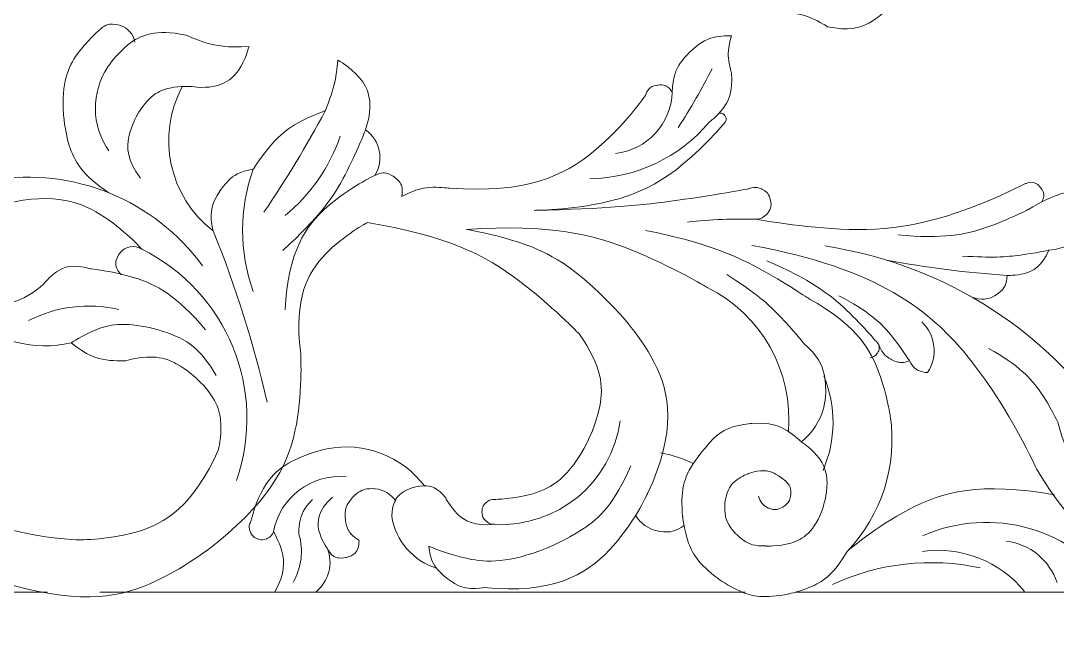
# Model space of a CAD drawing. Header units: millimetres. Extents: x 4881 to 5125, y 4052 to 4315.
# Drawn here: x 4921.2 to 4989.3, y 4235.3 to 4275.5 of the extents above; entities that cross this region are included whole.
import ezdxf

# ---------------------------------------------------------------- set-up
doc = ezdxf.new("R2010")
doc.units = ezdxf.units.MM
doc.header["$MEASUREMENT"] = 0
doc.layers.add('Layer 1', color=18, linetype='Continuous', true_color=0x000000)

msp = doc.modelspace()

# ---------------------------------------------------------------- linework, layer by layer
at = {"layer": 'Layer 1', "color": 1, "lineweight": 9, "true_color": 0xff0000}
for points, knots in [([(4880.691, 4315.415), (4880.691, 4315.415), (5124.691, 4315.415), (5124.691, 4315.415), (5124.691, 4315.415), (5124.691, 4315.415), (5124.691, 4284.915), (5124.691, 4254.415), (5124.691, 4193.415), (5124.691, 4193.415), (5124.691, 4193.415), (5124.691, 4193.415), (5063.691, 4193.415), (5002.691, 4193.415), (4880.691, 4193.415), (4880.691, 4193.415), (4880.691, 4193.415), (4880.691, 4193.415), (4880.691, 4223.915), (4880.691, 4254.415), (4880.691, 4315.415), (4880.691, 4315.415)], [0, 0, 0, 0, 0.142857, 0.142857, 0.142857, 0.285714, 0.285714, 0.285714, 0.428571, 0.428571, 0.428571, 0.571429, 0.571429, 0.571429, 0.714286, 0.714286, 0.714286, 0.857143, 0.857143, 0.857143, 1, 1, 1, 1]), ([(4949.057, 4307.756), (4949.057, 4307.756), (4928.351, 4307.756), (4928.351, 4307.756), (4928.351, 4307.756), (4928.351, 4307.756), (4928.351, 4302.919), (4928.351, 4298.082), (4928.351, 4288.409), (4928.351, 4288.409), (4928.351, 4288.409), (4928.351, 4288.409), (4926.936, 4288.409), (4925.521, 4288.409), (4922.691, 4288.409), (4922.691, 4288.409), (4922.691, 4288.409), (4922.691, 4288.409), (4922.691, 4294.66), (4922.691, 4300.912), (4922.691, 4313.415), (4922.691, 4313.415), (4922.691, 4313.415), (4922.691, 4313.415), (4929.283, 4313.415), (4935.874, 4313.415), (4949.057, 4313.415), (4949.057, 4313.415), (4949.057, 4313.415), (4949.057, 4313.415), (4992.465, 4313.415), (5035.874, 4313.415), (5122.691, 4313.415), (5122.691, 4313.415), (5122.691, 4313.415), (5122.691, 4313.415), (5122.691, 4297.842), (5122.691, 4282.269), (5122.691, 4251.122), (5122.691, 4251.122), (5122.691, 4251.122), (5122.691, 4251.122), (5121.276, 4251.122), (5119.861, 4251.122), (5117.032, 4251.122), (5117.032, 4251.122), (5117.032, 4251.122), (5117.032, 4251.122), (5117.032, 4262.179), (5117.032, 4273.235), (5117.032, 4295.347), (5117.032, 4295.347)], [0, 0, 0, 0, 0.055556, 0.055556, 0.055556, 0.111111, 0.111111, 0.111111, 0.166667, 0.166667, 0.166667, 0.222222, 0.222222, 0.222222, 0.277778, 0.277778, 0.277778, 0.333333, 0.333333, 0.333333, 0.388889, 0.388889, 0.388889, 0.444444, 0.444444, 0.444444, 0.5, 0.5, 0.5, 0.555556, 0.555556, 0.555556, 0.611111, 0.611111, 0.611111, 0.666667, 0.666667, 0.666667, 0.722222, 0.722222, 0.722222, 0.777778, 0.777778, 0.777778, 0.833333, 0.833333, 0.833333, 0.888889, 0.888889, 0.888889, 1, 1, 1, 1]), ([(5056.325, 4237.97), (5056.325, 4237.97), (5077.032, 4237.97), (5077.032, 4237.97), (5077.032, 4237.97), (5077.032, 4237.97), (5077.032, 4242.806), (5077.032, 4247.643), (5077.032, 4257.317), (5077.032, 4257.317), (5077.032, 4257.317), (5077.032, 4257.317), (5078.447, 4257.317), (5079.861, 4257.317), (5082.691, 4257.317), (5082.691, 4257.317), (5082.691, 4257.317), (5082.691, 4257.317), (5082.691, 4251.065), (5082.691, 4244.813), (5082.691, 4232.31), (5082.691, 4232.31), (5082.691, 4232.31), (5082.691, 4232.31), (5076.1, 4232.31), (5069.508, 4232.31), (5056.325, 4232.31), (5056.325, 4232.31), (5056.325, 4232.31), (5056.325, 4232.31), (5012.917, 4232.31), (4969.508, 4232.31), (4882.691, 4232.31), (4882.691, 4232.31), (4882.691, 4232.31), (4882.691, 4232.31), (4882.691, 4247.883), (4882.691, 4263.457), (4882.691, 4294.603), (4882.691, 4294.603), (4882.691, 4294.603), (4882.691, 4294.603), (4884.106, 4294.603), (4885.521, 4294.603), (4888.351, 4294.603), (4888.351, 4294.603), (4888.351, 4294.603), (4888.351, 4294.603), (4888.351, 4283.547), (4888.351, 4272.49), (4888.351, 4250.378), (4888.351, 4250.378)], [0, 0, 0, 0, 0.055556, 0.055556, 0.055556, 0.111111, 0.111111, 0.111111, 0.166667, 0.166667, 0.166667, 0.222222, 0.222222, 0.222222, 0.277778, 0.277778, 0.277778, 0.333333, 0.333333, 0.333333, 0.388889, 0.388889, 0.388889, 0.444444, 0.444444, 0.444444, 0.5, 0.5, 0.5, 0.555556, 0.555556, 0.555556, 0.611111, 0.611111, 0.611111, 0.666667, 0.666667, 0.666667, 0.722222, 0.722222, 0.722222, 0.777778, 0.777778, 0.777778, 0.833333, 0.833333, 0.833333, 0.888889, 0.888889, 0.888889, 1, 1, 1, 1]), ([(5000.306, 4281.566), (5002.759, 4282.081), (5005.272, 4280.995), (5006.581, 4278.858), (5006.581, 4278.858), (5006.58, 4278.736), (5006.542, 4278.62), (5006.503, 4278.504), (5006.427, 4278.395), (5006.198, 4278.309), (5006.198, 4278.309), (5006.083, 4278.266), (5005.961, 4278.261), (5005.839, 4278.256), (5005.71, 4278.288), (5005.548, 4278.471), (5005.548, 4278.471), (5005.191, 4279.239), (5004.623, 4279.863), (5004.055, 4280.487), (5003.276, 4280.968), (5001.584, 4280.914), (5001.584, 4280.914), (5000.349, 4280.984), (4999.112, 4280.947), (4997.876, 4280.91), (4996.639, 4280.767), (4994.266, 4280.065), (4994.266, 4280.065), (4992.622, 4279.512), (4990.904, 4279.285), (4989.185, 4279.058), (4987.39, 4279.157), (4984.244, 4280.616), (4984.244, 4280.616), (4984.431, 4280.168), (4984.516, 4279.691), (4984.601, 4279.214), (4984.583, 4278.707), (4984.147, 4277.841), (4984.147, 4277.841), (4983.929, 4277.408), (4983.621, 4277.034), (4983.314, 4276.659), (4982.917, 4276.343), (4981.975, 4276.112), (4981.975, 4276.112), (4981.324, 4276.021), (4980.668, 4275.977), (4980.013, 4275.933), (4979.352, 4275.937), (4978.052, 4276.134), (4978.052, 4276.134), (4977.534, 4275.66), (4976.917, 4275.325), (4976.301, 4274.991), (4975.585, 4274.795), (4974.211, 4275.084), (4974.211, 4275.084), (4973.698, 4275.413), (4973.139, 4275.653), (4972.58, 4275.894), (4971.973, 4276.045), (4970.759, 4275.946), (4970.759, 4275.946), (4970.479, 4276.147), (4970.168, 4276.294), (4969.857, 4276.442), (4969.514, 4276.537), (4968.828, 4276.479), (4968.828, 4276.479), (4968.256, 4276.235), (4967.638, 4276.219), (4967.02, 4276.202), (4966.355, 4276.414), (4965.702, 4277.472), (4965.702, 4277.472), (4965.827, 4277.756), (4965.866, 4278.062), (4965.905, 4278.369), (4965.86, 4278.698), (4965.466, 4279.177), (4965.466, 4279.177), (4965.27, 4279.417), (4965.014, 4279.591), (4964.759, 4279.765), (4964.444, 4279.874), (4963.839, 4279.74), (4963.839, 4279.74), (4963.182, 4279.584), (4962.517, 4279.683), (4961.852, 4279.781), (4961.18, 4280.135), (4960.688, 4281.393), (4960.688, 4281.393), (4960.442, 4282.022), (4960.447, 4282.694), (4960.452, 4283.366), (4960.708, 4284.081), (4961.885, 4284.743), (4961.885, 4284.743), (4957.709, 4284.336), (4953.543, 4284.821), (4949.377, 4285.306), (4945.22, 4286.683), (4939.004, 4292.319), (4939.004, 4292.319), (4938.451, 4292.744), (4937.812, 4293.02), (4937.172, 4293.296), (4936.447, 4293.423), (4935.119, 4293)], [0, 0, 0, 0, 0.026316, 0.026316, 0.026316, 0.052632, 0.052632, 0.052632, 0.078947, 0.078947, 0.078947, 0.105263, 0.105263, 0.105263, 0.131579, 0.131579, 0.131579, 0.157895, 0.157895, 0.157895, 0.184211, 0.184211, 0.184211, 0.210526, 0.210526, 0.210526, 0.236842, 0.236842, 0.236842, 0.263158, 0.263158, 0.263158, 0.289474, 0.289474, 0.289474, 0.315789, 0.315789, 0.315789, 0.342105, 0.342105, 0.342105, 0.368421, 0.368421, 0.368421, 0.394737, 0.394737, 0.394737, 0.421053, 0.421053, 0.421053, 0.447368, 0.447368, 0.447368, 0.473684, 0.473684, 0.473684, 0.5, 0.5, 0.5, 0.526316, 0.526316, 0.526316, 0.552632, 0.552632, 0.552632, 0.578947, 0.578947, 0.578947, 0.605263, 0.605263, 0.605263, 0.631579, 0.631579, 0.631579, 0.657895, 0.657895, 0.657895, 0.684211, 0.684211, 0.684211, 0.710526, 0.710526, 0.710526, 0.736842, 0.736842, 0.736842, 0.763158, 0.763158, 0.763158, 0.789474, 0.789474, 0.789474, 0.815789, 0.815789, 0.815789, 0.842105, 0.842105, 0.842105, 0.868421, 0.868421, 0.868421, 0.894737, 0.894737, 0.894737, 0.921053, 0.921053, 0.921053, 0.947368, 0.947368, 0.947368, 1, 1, 1, 1]), ([(4928.728, 4274.061), (4928.641, 4274.582), (4928.271, 4275.01), (4927.767, 4275.168), (4927.767, 4275.168), (4927.516, 4275.248), (4927.253, 4275.253), (4926.99, 4275.259), (4926.715, 4275.19), (4926.345, 4274.814), (4926.345, 4274.814), (4925.554, 4274.129), (4924.945, 4273.28), (4924.336, 4272.431), (4923.91, 4271.417), (4924.042, 4269.328), (4924.042, 4269.328), (4924.107, 4268.284), (4924.415, 4267.285), (4924.723, 4266.287), (4925.272, 4265.334), (4927.014, 4264.174)], [0, 0, 0, 0, 0.125, 0.125, 0.125, 0.25, 0.25, 0.25, 0.375, 0.375, 0.375, 0.5, 0.5, 0.5, 0.625, 0.625, 0.625, 0.75, 0.75, 0.75, 1, 1, 1, 1]), ([(4927.011, 4266.932), (4925.861, 4268.584), (4925.839, 4270.772), (4926.952, 4272.449), (4926.952, 4272.449), (4927.509, 4273.287), (4928.294, 4273.912), (4929.079, 4274.538), (4930.092, 4274.95), (4932.061, 4274.531), (4932.061, 4274.531), (4932.713, 4274.242), (4933.394, 4274.033), (4934.076, 4273.823), (4934.787, 4273.693), (4936.211, 4273.772), (4936.211, 4273.772), (4936.02, 4272.918), (4935.52, 4272.208), (4935.02, 4271.497), (4934.21, 4270.929), (4932.476, 4271.146), (4932.476, 4271.146), (4931.736, 4271.209), (4931.012, 4271.053), (4930.288, 4270.897), (4929.58, 4270.523), (4928.851, 4269.229), (4928.851, 4269.229), (4928.487, 4268.583), (4928.327, 4267.86), (4928.168, 4267.137), (4928.213, 4266.337), (4929.086, 4265.136)], [0, 0, 0, 0, 0.083333, 0.083333, 0.083333, 0.166667, 0.166667, 0.166667, 0.25, 0.25, 0.25, 0.333333, 0.333333, 0.333333, 0.416667, 0.416667, 0.416667, 0.5, 0.5, 0.5, 0.583333, 0.583333, 0.583333, 0.666667, 0.666667, 0.666667, 0.75, 0.75, 0.75, 0.833333, 0.833333, 0.833333, 1, 1, 1, 1]), ([(4958.599, 4265.104), (4961.629, 4265.142), (4964.49, 4266.494), (4966.441, 4268.812), (4966.441, 4268.812), (4966.941, 4269.192), (4967.329, 4269.685), (4967.716, 4270.178), (4967.99, 4270.785), (4967.898, 4272.037), (4967.898, 4272.037), (4967.779, 4272.437), (4967.72, 4272.85), (4967.661, 4273.262), (4967.661, 4273.688), (4967.9, 4274.486), (4967.9, 4274.486), (4967.396, 4274.5), (4966.899, 4274.413), (4966.402, 4274.326), (4965.913, 4274.137), (4965.183, 4273.44), (4965.183, 4273.44), (4964.818, 4273.091), (4964.53, 4272.678), (4964.243, 4272.264), (4964.033, 4271.786), (4964.015, 4270.777), (4964.015, 4270.777), (4963.919, 4270.945), (4963.777, 4271.075), (4963.636, 4271.206), (4963.449, 4271.3), (4963.065, 4271.253), (4963.065, 4271.253), (4962.873, 4271.23), (4962.697, 4271.15), (4962.522, 4271.07), (4962.363, 4270.935), (4962.257, 4270.563), (4962.257, 4270.563), (4960.791, 4268.496), (4958.839, 4266.887), (4956.886, 4265.278), (4954.446, 4264.125), (4949.392, 4264.481), (4949.392, 4264.481), (4948.853, 4264.551), (4948.31, 4264.538), (4947.766, 4264.525), (4947.219, 4264.431), (4946.25, 4263.937), (4946.25, 4263.937), (4946.301, 4264.17), (4946.283, 4264.407), (4946.264, 4264.644), (4946.178, 4264.885), (4945.803, 4265.18), (4945.803, 4265.18), (4945.616, 4265.327), (4945.395, 4265.415), (4945.174, 4265.502), (4944.92, 4265.53), (4944.49, 4265.323), (4944.49, 4265.323), (4942.771, 4264.506), (4941.345, 4263.251), (4939.919, 4261.996), (4938.787, 4260.304), (4938.594, 4256.501)], [0, 0, 0, 0, 0.041667, 0.041667, 0.041667, 0.083333, 0.083333, 0.083333, 0.125, 0.125, 0.125, 0.166667, 0.166667, 0.166667, 0.208333, 0.208333, 0.208333, 0.25, 0.25, 0.25, 0.291667, 0.291667, 0.291667, 0.333333, 0.333333, 0.333333, 0.375, 0.375, 0.375, 0.416667, 0.416667, 0.416667, 0.458333, 0.458333, 0.458333, 0.5, 0.5, 0.5, 0.541667, 0.541667, 0.541667, 0.583333, 0.583333, 0.583333, 0.625, 0.625, 0.625, 0.666667, 0.666667, 0.666667, 0.708333, 0.708333, 0.708333, 0.75, 0.75, 0.75, 0.791667, 0.791667, 0.791667, 0.833333, 0.833333, 0.833333, 0.875, 0.875, 0.875, 0.916667, 0.916667, 0.916667, 1, 1, 1, 1]), ([(4931.837, 4271.146), (4930.106, 4267.919), (4930.958, 4263.917), (4933.859, 4261.682), (4933.859, 4261.682), (4933.749, 4262.127), (4933.734, 4262.585), (4933.719, 4263.043), (4933.799, 4263.514), (4934.299, 4264.281), (4934.299, 4264.281), (4934.55, 4264.665), (4934.875, 4264.988), (4935.199, 4265.311), (4935.598, 4265.574), (4936.501, 4265.731), (4936.501, 4265.731), (4937.05, 4266.617), (4937.74, 4267.397), (4938.431, 4268.177), (4939.265, 4268.851), (4941.227, 4269.553), (4941.227, 4269.553), (4941.446, 4270.085), (4941.625, 4270.631), (4941.804, 4271.177), (4941.945, 4271.737), (4942.06, 4272.881), (4942.06, 4272.881), (4942.877, 4272.439), (4943.475, 4271.735), (4944.073, 4271.032), (4944.454, 4270.065), (4943.866, 4268.305), (4943.866, 4268.305), (4943.286, 4266.793), (4942.532, 4265.36), (4941.778, 4263.927), (4940.85, 4262.573), (4938.45, 4260.4)], [0, 0, 0, 0, 0.071429, 0.071429, 0.071429, 0.142857, 0.142857, 0.142857, 0.214286, 0.214286, 0.214286, 0.285714, 0.285714, 0.285714, 0.357143, 0.357143, 0.357143, 0.428571, 0.428571, 0.428571, 0.5, 0.5, 0.5, 0.571429, 0.571429, 0.571429, 0.642857, 0.642857, 0.642857, 0.714286, 0.714286, 0.714286, 0.785714, 0.785714, 0.785714, 0.857143, 0.857143, 0.857143, 1, 1, 1, 1]), ([(4969.593, 4262.439), (4969.891, 4262.483), (4970.156, 4262.652), (4970.32, 4262.904), (4970.32, 4262.904), (4970.402, 4263.031), (4970.455, 4263.171), (4970.507, 4263.312), (4970.531, 4263.467), (4970.45, 4263.757), (4970.45, 4263.757), (4970.409, 4263.902), (4970.338, 4264.035), (4970.267, 4264.167), (4970.166, 4264.287), (4969.895, 4264.418), (4969.895, 4264.418), (4969.759, 4264.483), (4969.612, 4264.517), (4969.466, 4264.551), (4969.309, 4264.554), (4969.032, 4264.436), (4969.032, 4264.436), (4966.707, 4264.016), (4964.366, 4263.688), (4962.026, 4263.36), (4959.67, 4263.124), (4954.945, 4263.025), (4954.945, 4263.025), (4957.355, 4263.043), (4959.702, 4263.579), (4962.049, 4264.115), (4964.334, 4265.168), (4967.49, 4268.812), (4967.49, 4268.812), (4967.53, 4268.882), (4967.547, 4268.96), (4967.565, 4269.038), (4967.559, 4269.125), (4967.459, 4269.251), (4967.459, 4269.251), (4967.409, 4269.314), (4967.343, 4269.358), (4967.276, 4269.403), (4967.193, 4269.429), (4967.04, 4269.382)], [0, 0, 0, 0, 0.0625, 0.0625, 0.0625, 0.125, 0.125, 0.125, 0.1875, 0.1875, 0.1875, 0.25, 0.25, 0.25, 0.3125, 0.3125, 0.3125, 0.375, 0.375, 0.375, 0.4375, 0.4375, 0.4375, 0.5, 0.5, 0.5, 0.5625, 0.5625, 0.5625, 0.625, 0.625, 0.625, 0.6875, 0.6875, 0.6875, 0.75, 0.75, 0.75, 0.8125, 0.8125, 0.8125, 0.875, 0.875, 0.875, 1, 1, 1, 1]), ([(4965.007, 4262.255), (4966.53, 4262.425), (4968.062, 4262.487), (4969.593, 4262.439), (4969.593, 4262.439), (4972.579, 4261.861), (4975.618, 4261.777), (4978.657, 4261.693), (4981.748, 4262.103), (4987.21, 4264.779), (4987.21, 4264.779), (4987.378, 4264.851), (4987.56, 4264.865), (4987.742, 4264.879), (4987.937, 4264.834), (4988.177, 4264.558), (4988.177, 4264.558), (4988.296, 4264.42), (4988.364, 4264.251), (4988.432, 4264.082), (4988.449, 4263.882), (4988.258, 4263.571)], [0, 0, 0, 0, 0.125, 0.125, 0.125, 0.25, 0.25, 0.25, 0.375, 0.375, 0.375, 0.5, 0.5, 0.5, 0.625, 0.625, 0.625, 0.75, 0.75, 0.75, 1, 1, 1, 1]), ([(4935.399, 4245.29), (4937.438, 4251.201), (4934.78, 4257.701), (4929.178, 4260.477), (4929.178, 4260.477), (4927.976, 4261.818), (4926.447, 4262.762), (4924.919, 4263.706), (4923.065, 4264.253), (4919.59, 4263.304)], [0, 0, 0, 0, 0.25, 0.25, 0.25, 0.5, 0.5, 0.5, 1, 1, 1, 1]), ([(4992.506, 4264.656), (4990.696, 4264.589), (4988.937, 4264.05), (4987.401, 4263.09), (4987.401, 4263.09), (4986.082, 4262.404), (4984.677, 4261.916), (4983.272, 4261.427), (4981.783, 4261.136), (4978.821, 4261.41)], [0, 0, 0, 0, 0.25, 0.25, 0.25, 0.5, 0.5, 0.5, 1, 1, 1, 1]), ([(4988.747, 4260.402), (4990.907, 4260.678), (4992.789, 4262.006), (4993.77, 4263.95), (4993.77, 4263.95), (4996.883, 4262.34), (5000.277, 4261.487), (5003.671, 4260.634), (5007.348, 4260.539), (5013.728, 4263.441)], [0, 0, 0, 0, 0.25, 0.25, 0.25, 0.5, 0.5, 0.5, 1, 1, 1, 1]), ([(4948.585, 4239.518), (4947.01, 4239.987), (4945.845, 4241.322), (4945.592, 4242.946), (4945.592, 4242.946), (4945.593, 4243.365), (4945.727, 4243.762), (4945.861, 4244.159), (4946.128, 4244.532), (4946.922, 4244.808), (4946.922, 4244.808), (4947.318, 4244.945), (4947.737, 4244.95), (4948.155, 4244.955), (4948.596, 4244.827), (4949.119, 4244.17), (4949.119, 4244.17), (4949.424, 4243.57), (4949.897, 4243.096), (4950.371, 4242.622), (4951.014, 4242.273), (4952.351, 4242.416), (4952.351, 4242.416), (4952.241, 4242.414), (4952.132, 4242.434), (4952.024, 4242.454), (4951.917, 4242.496), (4951.76, 4242.651), (4951.76, 4242.651), (4951.682, 4242.728), (4951.62, 4242.82), (4951.559, 4242.911), (4951.515, 4243.017), (4951.516, 4243.238), (4951.516, 4243.238), (4951.516, 4243.348), (4951.539, 4243.456), (4951.562, 4243.564), (4951.607, 4243.669), (4951.765, 4243.822), (4951.765, 4243.822), (4951.844, 4243.899), (4951.938, 4243.958), (4952.031, 4244.017), (4952.138, 4244.059), (4952.358, 4244.052), (4952.358, 4244.052), (4953.639, 4244.06), (4954.864, 4244.424), (4956.089, 4244.787), (4957.258, 4245.506), (4958.426, 4247.786), (4958.426, 4247.786), (4959.01, 4248.926), (4959.253, 4250.181), (4959.496, 4251.435), (4959.397, 4252.804), (4957.913, 4254.893), (4957.913, 4254.893), (4956.049, 4256.835), (4953.895, 4258.449), (4951.742, 4260.064), (4949.3, 4261.35), (4943.987, 4262.224), (4943.987, 4262.224), (4942.448, 4261.403), (4941.243, 4260.15), (4940.038, 4258.897), (4939.167, 4257.214), (4939.607, 4253.754), (4939.607, 4253.754), (4939.761, 4251.345), (4939.327, 4248.973), (4938.893, 4246.601), (4937.871, 4244.265), (4934.127, 4241.218), (4934.127, 4241.218), (4932.255, 4239.695), (4930.072, 4238.671), (4927.888, 4237.648), (4925.393, 4237.125), (4920.739, 4238.405), (4920.739, 4238.405), (4917.968, 4239.152), (4915.431, 4240.488), (4912.893, 4241.824), (4910.587, 4243.749), (4908.123, 4248.931), (4908.123, 4248.931), (4907.243, 4250.434), (4905.974, 4251.62), (4904.705, 4252.806), (4903.047, 4253.675), (4899.575, 4253.409), (4899.575, 4253.409), (4899.672, 4253.129), (4899.709, 4252.834), (4899.745, 4252.54), (4899.72, 4252.231), (4899.438, 4251.709), (4899.438, 4251.709), (4899.297, 4251.448), (4899.103, 4251.223), (4898.91, 4250.997), (4898.665, 4250.808), (4898.089, 4250.665), (4898.089, 4250.665), (4897.801, 4250.593), (4897.505, 4250.584), (4897.208, 4250.575), (4896.903, 4250.629), (4896.409, 4250.958), (4896.409, 4250.958), (4896.162, 4251.123), (4895.956, 4251.336), (4895.749, 4251.549), (4895.583, 4251.81), (4895.494, 4252.397), (4895.494, 4252.397), (4895.379, 4252.761), (4895.346, 4253.14), (4895.312, 4253.52), (4895.36, 4253.916), (4895.757, 4254.568), (4895.757, 4254.568), (4895.955, 4254.893), (4896.219, 4255.169), (4896.482, 4255.444), (4896.812, 4255.668), (4897.563, 4255.798), (4897.563, 4255.798), (4900.259, 4256.506), (4903.025, 4256.257), (4905.791, 4256.008), (4908.626, 4254.802), (4911.358, 4249.943), (4911.358, 4249.943), (4912.744, 4247.474), (4914.703, 4245.437), (4916.661, 4243.4), (4919.193, 4241.794), (4924.842, 4241.398), (4924.842, 4241.398), (4926.86, 4241.348), (4928.794, 4241.906), (4930.727, 4242.464), (4932.576, 4243.631), (4934.218, 4247.32), (4934.218, 4247.32), (4934.406, 4248.161), (4934.368, 4249.02), (4934.33, 4249.88), (4934.065, 4250.757), (4932.821, 4251.95), (4932.821, 4251.95), (4932.199, 4252.547), (4931.444, 4252.959), (4930.69, 4253.372), (4929.802, 4253.6), (4928.137, 4253.154), (4928.137, 4253.154), (4927.487, 4253.119), (4926.842, 4253.206), (4926.197, 4253.294), (4925.558, 4253.503), (4924.548, 4254.325), (4924.548, 4254.325), (4925.314, 4254.841), (4926.169, 4255.187), (4927.025, 4255.534), (4927.969, 4255.711), (4929.771, 4255.307), (4929.771, 4255.307), (4930.671, 4255.106), (4931.511, 4254.722), (4932.35, 4254.339), (4933.128, 4253.775), (4934.073, 4252.189)], [0, 0, 0, 0, 0.016667, 0.016667, 0.016667, 0.033333, 0.033333, 0.033333, 0.05, 0.05, 0.05, 0.066667, 0.066667, 0.066667, 0.083333, 0.083333, 0.083333, 0.1, 0.1, 0.1, 0.116667, 0.116667, 0.116667, 0.133333, 0.133333, 0.133333, 0.15, 0.15, 0.15, 0.166667, 0.166667, 0.166667, 0.183333, 0.183333, 0.183333, 0.2, 0.2, 0.2, 0.216667, 0.216667, 0.216667, 0.233333, 0.233333, 0.233333, 0.25, 0.25, 0.25, 0.266667, 0.266667, 0.266667, 0.283333, 0.283333, 0.283333, 0.3, 0.3, 0.3, 0.316667, 0.316667, 0.316667, 0.333333, 0.333333, 0.333333, 0.35, 0.35, 0.35, 0.366667, 0.366667, 0.366667, 0.383333, 0.383333, 0.383333, 0.4, 0.4, 0.4, 0.416667, 0.416667, 0.416667, 0.433333, 0.433333, 0.433333, 0.45, 0.45, 0.45, 0.466667, 0.466667, 0.466667, 0.483333, 0.483333, 0.483333, 0.5, 0.5, 0.5, 0.516667, 0.516667, 0.516667, 0.533333, 0.533333, 0.533333, 0.55, 0.55, 0.55, 0.566667, 0.566667, 0.566667, 0.583333, 0.583333, 0.583333, 0.6, 0.6, 0.6, 0.616667, 0.616667, 0.616667, 0.633333, 0.633333, 0.633333, 0.65, 0.65, 0.65, 0.666667, 0.666667, 0.666667, 0.683333, 0.683333, 0.683333, 0.7, 0.7, 0.7, 0.716667, 0.716667, 0.716667, 0.733333, 0.733333, 0.733333, 0.75, 0.75, 0.75, 0.766667, 0.766667, 0.766667, 0.783333, 0.783333, 0.783333, 0.8, 0.8, 0.8, 0.816667, 0.816667, 0.816667, 0.833333, 0.833333, 0.833333, 0.85, 0.85, 0.85, 0.866667, 0.866667, 0.866667, 0.883333, 0.883333, 0.883333, 0.9, 0.9, 0.9, 0.916667, 0.916667, 0.916667, 0.933333, 0.933333, 0.933333, 0.95, 0.95, 0.95, 0.966667, 0.966667, 0.966667, 1, 1, 1, 1]), ([(4971.633, 4248.473), (4971.975, 4252.433), (4969.865, 4256.197), (4966.307, 4257.968), (4966.307, 4257.968), (4963.923, 4259.382), (4961.355, 4260.421), (4958.787, 4261.46), (4956.034, 4262.123), (4950.501, 4261.775), (4950.501, 4261.775), (4952.348, 4261.469), (4954.121, 4260.866), (4955.893, 4260.263), (4957.591, 4259.362), (4960.171, 4256.647), (4960.171, 4256.647), (4961.797, 4255.054), (4962.832, 4253.033), (4963.867, 4251.012), (4964.311, 4248.564), (4962.393, 4244.434), (4962.393, 4244.434), (4961.433, 4242.369), (4959.874, 4240.719), (4958.315, 4239.068), (4956.156, 4237.831), (4951.623, 4238.26), (4951.623, 4238.26), (4951.203, 4238.19), (4950.777, 4238.208), (4950.352, 4238.227), (4949.921, 4238.333), (4949.241, 4238.846), (4949.241, 4238.846), (4948.901, 4239.102), (4948.621, 4239.423), (4948.341, 4239.744), (4948.12, 4240.129), (4948.023, 4240.975), (4948.023, 4240.975), (4949.253, 4240.44), (4950.564, 4240.162), (4951.875, 4239.884), (4953.268, 4239.862), (4955.76, 4240.857), (4955.76, 4240.857), (4957.005, 4241.354), (4958.124, 4242.087), (4959.244, 4242.82), (4960.236, 4243.789), (4961.283, 4246.259)], [0, 0, 0, 0, 0.055556, 0.055556, 0.055556, 0.111111, 0.111111, 0.111111, 0.166667, 0.166667, 0.166667, 0.222222, 0.222222, 0.222222, 0.277778, 0.277778, 0.277778, 0.333333, 0.333333, 0.333333, 0.388889, 0.388889, 0.388889, 0.444444, 0.444444, 0.444444, 0.5, 0.5, 0.5, 0.555556, 0.555556, 0.555556, 0.611111, 0.611111, 0.611111, 0.666667, 0.666667, 0.666667, 0.722222, 0.722222, 0.722222, 0.777778, 0.777778, 0.777778, 0.833333, 0.833333, 0.833333, 0.888889, 0.888889, 0.888889, 1, 1, 1, 1]), ([(4975.491, 4240.637), (4977.762, 4243.002), (4978.809, 4246.283), (4978.325, 4249.526), (4978.325, 4249.526), (4978.083, 4251.147), (4977.473, 4252.667), (4976.862, 4254.186), (4975.884, 4255.603), (4973.022, 4257.202), (4973.022, 4257.202), (4971.395, 4258.303), (4969.666, 4259.235), (4967.938, 4260.168), (4966.109, 4260.934), (4962.257, 4261.706)], [0, 0, 0, 0, 0.166667, 0.166667, 0.166667, 0.333333, 0.333333, 0.333333, 0.5, 0.5, 0.5, 0.666667, 0.666667, 0.666667, 1, 1, 1, 1]), ([(4929.178, 4260.477), (4928.711, 4260.774), (4928.096, 4260.67), (4927.752, 4260.236), (4927.752, 4260.236), (4927.58, 4260.019), (4927.504, 4259.755), (4927.428, 4259.491), (4927.448, 4259.179), (4927.844, 4258.793)], [0, 0, 0, 0, 0.25, 0.25, 0.25, 0.5, 0.5, 0.5, 1, 1, 1, 1]), ([(5050.706, 4239.765), (5049.806, 4240.323), (5049.524, 4241.504), (5050.073, 4242.41), (5050.073, 4242.41), (5051.493, 4241.831), (5053.019, 4241.765), (5054.544, 4241.698), (5056.174, 4242.145), (5058.025, 4244.591), (5058.025, 4244.591), (5058.951, 4245.814), (5059.408, 4247.271), (5059.865, 4248.728), (5059.855, 4250.418), (5057.968, 4252.837), (5057.968, 4252.837), (5057.031, 4254.176), (5055.841, 4255.294), (5054.651, 4256.412), (5053.209, 4257.309), (5049.978, 4257.804), (5049.978, 4257.804), (5045.224, 4258.152), (5040.524, 4257.403), (5035.823, 4256.653), (5031.176, 4254.805), (5024.748, 4247.766), (5024.748, 4247.766), (5021.676, 4243.963), (5017.697, 4241.132), (5013.719, 4238.3), (5008.836, 4236.441), (4999.186, 4238.023), (4999.186, 4238.023), (4996.836, 4238.527), (4994.641, 4239.506), (4992.447, 4240.486), (4990.408, 4241.941), (4987.924, 4246.056), (4987.924, 4246.056), (4986.209, 4249.894), (4983.604, 4253.185), (4981, 4256.475), (4977.505, 4259.219), (4969.233, 4260.721)], [0, 0, 0, 0, 0.0625, 0.0625, 0.0625, 0.125, 0.125, 0.125, 0.1875, 0.1875, 0.1875, 0.25, 0.25, 0.25, 0.3125, 0.3125, 0.3125, 0.375, 0.375, 0.375, 0.4375, 0.4375, 0.4375, 0.5, 0.5, 0.5, 0.5625, 0.5625, 0.5625, 0.625, 0.625, 0.625, 0.6875, 0.6875, 0.6875, 0.75, 0.75, 0.75, 0.8125, 0.8125, 0.8125, 0.875, 0.875, 0.875, 1, 1, 1, 1]), ([(4974.024, 4260.686), (4981.959, 4259.49), (4988.996, 4254.922), (4993.323, 4248.164), (4993.323, 4248.164), (4993.904, 4247.067), (4994.8, 4246.216), (4995.697, 4245.364), (4996.909, 4244.758), (4999.36, 4245.148), (4999.36, 4245.148), (5000.585, 4245.343), (5001.681, 4245.916), (5002.777, 4246.488), (5003.742, 4247.439), (5004.166, 4249.885), (5004.166, 4249.885), (5004.313, 4249.981), (5004.477, 4250.047), (5004.64, 4250.112), (5004.82, 4250.146), (5005.164, 4250.074), (5005.164, 4250.074), (5005.336, 4250.037), (5005.498, 4249.967), (5005.66, 4249.897), (5005.811, 4249.793), (5006.002, 4249.497)], [0, 0, 0, 0, 0.1, 0.1, 0.1, 0.2, 0.2, 0.2, 0.3, 0.3, 0.3, 0.4, 0.4, 0.4, 0.5, 0.5, 0.5, 0.6, 0.6, 0.6, 0.7, 0.7, 0.7, 0.8, 0.8, 0.8, 1, 1, 1, 1]), ([(5043.497, 4260.982), (5036.287, 4259.75), (5029.655, 4256.267), (5024.552, 4251.026), (5024.552, 4251.026), (5021.764, 4247.196), (5018.085, 4244.221), (5014.405, 4241.246), (5009.834, 4239.125), (5000.385, 4239.805), (5000.385, 4239.805), (4997.758, 4240.068), (4995.346, 4241.126), (4992.933, 4242.185), (4990.737, 4244.039), (4989.327, 4249.128), (4989.327, 4249.128), (4988.835, 4250.148), (4988.193, 4251.08), (4987.551, 4252.012), (4986.758, 4252.856), (4984.783, 4253.963)], [0, 0, 0, 0, 0.125, 0.125, 0.125, 0.25, 0.25, 0.25, 0.375, 0.375, 0.375, 0.5, 0.5, 0.5, 0.625, 0.625, 0.625, 0.75, 0.75, 0.75, 1, 1, 1, 1]), ([(4978.084, 4259.759), (4980.699, 4259.266), (4983.341, 4258.931), (4985.996, 4258.758), (4985.996, 4258.758), (4986.579, 4258.728), (4987.142, 4258.875), (4987.705, 4259.022), (4988.248, 4259.347), (4988.747, 4260.402), (4988.747, 4260.402), (4987.813, 4260.214), (4986.869, 4260.089), (4985.925, 4259.963), (4984.97, 4259.899), (4983.069, 4260.024)], [0, 0, 0, 0, 0.166667, 0.166667, 0.166667, 0.333333, 0.333333, 0.333333, 0.5, 0.5, 0.5, 0.666667, 0.666667, 0.666667, 1, 1, 1, 1]), ([(4918.187, 4256.79), (4919.84, 4256.533), (4921.519, 4257.052), (4922.737, 4258.2), (4922.737, 4258.2), (4923.099, 4258.663), (4923.583, 4258.992), (4924.068, 4259.322), (4924.676, 4259.518), (4925.804, 4259.192), (4925.804, 4259.192), (4927.277, 4259.042), (4928.692, 4258.606), (4930.107, 4258.17), (4931.464, 4257.45), (4933.365, 4255.179)], [0, 0, 0, 0, 0.166667, 0.166667, 0.166667, 0.333333, 0.333333, 0.333333, 0.5, 0.5, 0.5, 0.666667, 0.666667, 0.666667, 1, 1, 1, 1]), ([(4976.975, 4253.339), (4977.173, 4253.367), (4977.351, 4253.475), (4977.467, 4253.639), (4977.467, 4253.639), (4977.525, 4253.721), (4977.564, 4253.813), (4977.604, 4253.905), (4977.625, 4254.007), (4977.585, 4254.203), (4977.585, 4254.203), (4976.589, 4255.399), (4975.461, 4256.47), (4974.332, 4257.54), (4973.07, 4258.485), (4970.214, 4259.722)], [0, 0, 0, 0, 0.166667, 0.166667, 0.166667, 0.333333, 0.333333, 0.333333, 0.5, 0.5, 0.5, 0.666667, 0.666667, 0.666667, 1, 1, 1, 1]), ([(4972.484, 4247.83), (4973.47, 4248.604), (4974.059, 4249.777), (4974.088, 4251.031), (4974.088, 4251.031), (4974.103, 4251.657), (4973.978, 4252.271), (4973.852, 4252.884), (4973.586, 4253.484), (4972.638, 4254.304), (4972.638, 4254.304), (4971.926, 4255.191), (4971.143, 4256.015), (4970.36, 4256.84), (4969.506, 4257.602), (4967.584, 4258.816)], [0, 0, 0, 0, 0.166667, 0.166667, 0.166667, 0.333333, 0.333333, 0.333333, 0.5, 0.5, 0.5, 0.666667, 0.666667, 0.666667, 1, 1, 1, 1]), ([(4983.502, 4257.434), (4983.996, 4257.128), (4984.615, 4257.108), (4985.129, 4257.381), (4985.129, 4257.381), (4985.385, 4257.517), (4985.596, 4257.716), (4985.807, 4257.915), (4985.972, 4258.177), (4985.996, 4258.758)], [0, 0, 0, 0, 0.25, 0.25, 0.25, 0.5, 0.5, 0.5, 1, 1, 1, 1]), ([(4980.395, 4255.703), (4981.308, 4254.832), (4981.469, 4253.431), (4980.78, 4252.374), (4980.78, 4252.374), (4980.528, 4252.388), (4980.288, 4252.468), (4980.049, 4252.547), (4979.822, 4252.693), (4979.587, 4253.14), (4979.587, 4253.14), (4979.02, 4254.049), (4978.336, 4254.873), (4977.653, 4255.697), (4976.852, 4256.436), (4974.95, 4257.421)], [0, 0, 0, 0, 0.166667, 0.166667, 0.166667, 0.333333, 0.333333, 0.333333, 0.5, 0.5, 0.5, 0.666667, 0.666667, 0.666667, 1, 1, 1, 1]), ([(4977.585, 4254.203), (4977.702, 4253.792), (4977.982, 4253.446), (4978.36, 4253.245), (4978.36, 4253.245), (4978.548, 4253.145), (4978.754, 4253.085), (4978.959, 4253.025), (4979.18, 4253.006), (4979.587, 4253.14)], [0, 0, 0, 0, 0.25, 0.25, 0.25, 0.5, 0.5, 0.5, 1, 1, 1, 1]), ([(4969.677, 4244.262), (4969.744, 4243.922), (4969.971, 4243.637), (4970.286, 4243.495), (4970.286, 4243.495), (4970.444, 4243.424), (4970.614, 4243.393), (4970.784, 4243.363), (4970.966, 4243.372), (4971.265, 4243.547), (4971.265, 4243.547), (4971.414, 4243.634), (4971.537, 4243.755), (4971.661, 4243.875), (4971.759, 4244.029), (4971.79, 4244.374), (4971.79, 4244.374), (4971.805, 4244.546), (4971.779, 4244.717), (4971.752, 4244.887), (4971.683, 4245.056), (4971.421, 4245.281), (4971.421, 4245.281), (4971.092, 4245.573), (4970.696, 4245.763), (4970.3, 4245.953), (4969.838, 4246.041), (4969.012, 4245.739), (4969.012, 4245.739), (4968.599, 4245.588), (4968.244, 4245.33), (4967.889, 4245.072), (4967.592, 4244.707), (4967.465, 4243.837), (4967.465, 4243.837), (4967.434, 4243.465), (4967.482, 4243.096), (4967.531, 4242.726), (4967.659, 4242.359), (4968.17, 4241.816), (4968.17, 4241.816), (4968.426, 4241.545), (4968.733, 4241.334), (4969.04, 4241.123), (4969.399, 4240.973), (4970.145, 4240.991), (4970.145, 4240.991), (4970.986, 4240.943), (4971.791, 4241.177), (4972.596, 4241.412), (4973.365, 4241.928), (4973.91, 4243.522), (4973.91, 4243.522), (4974.182, 4244.319), (4974.173, 4245.158), (4974.164, 4245.997), (4973.873, 4246.877), (4972.484, 4247.83), (4972.484, 4247.83), (4972.052, 4248.251), (4971.541, 4248.57), (4971.031, 4248.89), (4970.441, 4249.108), (4969.237, 4249.031), (4969.237, 4249.031), (4968.635, 4248.992), (4968.056, 4248.826), (4967.477, 4248.661), (4966.92, 4248.369), (4966.172, 4247.423), (4966.172, 4247.423), (4965.618, 4246.814), (4965.206, 4246.101), (4964.795, 4245.388), (4964.526, 4244.573), (4964.694, 4242.934), (4964.694, 4242.934), (4964.777, 4242.114), (4965.033, 4241.332), (4965.289, 4240.55), (4965.717, 4239.805), (4967.048, 4238.835), (4967.048, 4238.835), (4967.714, 4238.351), (4968.467, 4238.019), (4969.22, 4237.687), (4970.06, 4237.508), (4971.672, 4237.852), (4971.672, 4237.852), (4972.477, 4238.024), (4973.227, 4238.363), (4973.977, 4238.702), (4974.671, 4239.208), (4975.491, 4240.637), (4975.491, 4240.637), (4977.362, 4242.249), (4979.549, 4243.396), (4981.736, 4244.543), (4984.237, 4245.224), (4989.1, 4244.348)], [0, 0, 0, 0, 0.029412, 0.029412, 0.029412, 0.058824, 0.058824, 0.058824, 0.088235, 0.088235, 0.088235, 0.117647, 0.117647, 0.117647, 0.147059, 0.147059, 0.147059, 0.176471, 0.176471, 0.176471, 0.205882, 0.205882, 0.205882, 0.235294, 0.235294, 0.235294, 0.264706, 0.264706, 0.264706, 0.294118, 0.294118, 0.294118, 0.323529, 0.323529, 0.323529, 0.352941, 0.352941, 0.352941, 0.382353, 0.382353, 0.382353, 0.411765, 0.411765, 0.411765, 0.441176, 0.441176, 0.441176, 0.470588, 0.470588, 0.470588, 0.5, 0.5, 0.5, 0.529412, 0.529412, 0.529412, 0.558824, 0.558824, 0.558824, 0.588235, 0.588235, 0.588235, 0.617647, 0.617647, 0.617647, 0.647059, 0.647059, 0.647059, 0.676471, 0.676471, 0.676471, 0.705882, 0.705882, 0.705882, 0.735294, 0.735294, 0.735294, 0.764706, 0.764706, 0.764706, 0.794118, 0.794118, 0.794118, 0.823529, 0.823529, 0.823529, 0.852941, 0.852941, 0.852941, 0.882353, 0.882353, 0.882353, 0.911765, 0.911765, 0.911765, 0.941176, 0.941176, 0.941176, 1, 1, 1, 1]), ([(4947.754, 4244.908), (4946.264, 4246.899), (4943.766, 4247.857), (4941.328, 4247.368), (4941.328, 4247.368), (4940.109, 4247.123), (4939.015, 4246.54), (4937.92, 4245.957), (4936.951, 4245.035), (4936.344, 4242.623), (4936.344, 4242.623), (4936.29, 4242.524), (4936.257, 4242.416), (4936.224, 4242.308), (4936.213, 4242.191), (4936.283, 4241.975), (4936.283, 4241.975), (4936.318, 4241.868), (4936.375, 4241.77), (4936.431, 4241.672), (4936.509, 4241.584), (4936.714, 4241.487), (4936.714, 4241.487), (4936.816, 4241.439), (4936.926, 4241.413), (4937.036, 4241.387), (4937.154, 4241.384), (4937.364, 4241.467), (4937.364, 4241.467), (4937.469, 4241.509), (4937.563, 4241.571), (4937.658, 4241.634), (4937.741, 4241.717), (4937.824, 4241.927), (4937.824, 4241.927), (4938.188, 4241.323), (4938.379, 4240.644), (4938.571, 4239.966), (4938.589, 4239.214), (4937.924, 4237.97)], [0, 0, 0, 0, 0.071429, 0.071429, 0.071429, 0.142857, 0.142857, 0.142857, 0.214286, 0.214286, 0.214286, 0.285714, 0.285714, 0.285714, 0.357143, 0.357143, 0.357143, 0.428571, 0.428571, 0.428571, 0.5, 0.5, 0.5, 0.571429, 0.571429, 0.571429, 0.642857, 0.642857, 0.642857, 0.714286, 0.714286, 0.714286, 0.785714, 0.785714, 0.785714, 0.857143, 0.857143, 0.857143, 1, 1, 1, 1]), ([(4945.86, 4243.933), (4945.557, 4244.398), (4945.059, 4244.698), (4944.507, 4244.747), (4944.507, 4244.747), (4944.231, 4244.772), (4943.957, 4244.733), (4943.683, 4244.694), (4943.411, 4244.592), (4943.03, 4244.189), (4943.03, 4244.189), (4942.84, 4243.988), (4942.7, 4243.749), (4942.561, 4243.509), (4942.474, 4243.232), (4942.554, 4242.684), (4942.554, 4242.684), (4942.594, 4242.409), (4942.696, 4242.152), (4942.798, 4241.895), (4942.961, 4241.654), (4943.441, 4241.378), (4943.441, 4241.378), (4943.461, 4241.113), (4943.384, 4240.86), (4943.306, 4240.607), (4943.132, 4240.367), (4942.617, 4240.238), (4942.617, 4240.238), (4942.36, 4240.173), (4942.098, 4240.206), (4941.835, 4240.239), (4941.569, 4240.37), (4941.354, 4240.856), (4941.354, 4240.856), (4940.969, 4241.372), (4940.815, 4241.993), (4940.661, 4242.614), (4940.738, 4243.339), (4941.704, 4244.19)], [0, 0, 0, 0, 0.071429, 0.071429, 0.071429, 0.142857, 0.142857, 0.142857, 0.214286, 0.214286, 0.214286, 0.285714, 0.285714, 0.285714, 0.357143, 0.357143, 0.357143, 0.428571, 0.428571, 0.428571, 0.5, 0.5, 0.5, 0.571429, 0.571429, 0.571429, 0.642857, 0.642857, 0.642857, 0.714286, 0.714286, 0.714286, 0.785714, 0.785714, 0.785714, 0.857143, 0.857143, 0.857143, 1, 1, 1, 1]), ([(4939.117, 4238.619), (4939.677, 4239.57), (4939.814, 4240.71), (4939.494, 4241.766), (4939.494, 4241.766), (4939.489, 4242.19), (4939.566, 4242.606), (4939.644, 4243.023), (4939.803, 4243.433), (4940.382, 4244.052)], [0, 0, 0, 0, 0.25, 0.25, 0.25, 0.5, 0.5, 0.5, 1, 1, 1, 1]), ([(4961.594, 4243.011), (4961.913, 4242.481), (4962.438, 4242.107), (4963.043, 4241.979), (4963.043, 4241.979), (4963.346, 4241.915), (4963.655, 4241.915), (4963.964, 4241.915), (4964.28, 4241.979), (4964.787, 4242.334)], [0, 0, 0, 0, 0.25, 0.25, 0.25, 0.5, 0.5, 0.5, 1, 1, 1, 1])]:
    msp.add_open_spline(points, degree=3, knots=knots, dxfattribs=at)
for points in [[(4964.401, 4268.464), (4965.214, 4269.707), (4965.958, 4270.994), (4966.631, 4272.319)], [(4960.284, 4266.751), (4962.349, 4266.995), (4963.931, 4268.699), (4964.015, 4270.777)], [(4937.2, 4262.896), (4938.651, 4265.048), (4939.994, 4267.269), (4941.227, 4269.553)], [(4944.49, 4265.323), (4945.108, 4266.326), (4944.834, 4267.635), (4943.866, 4268.305)], [(4938.589, 4262.688), (4940.258, 4264.048), (4941.509, 4265.85), (4942.199, 4267.889)], [(4933.166, 4259.39), (4930.005, 4263.709), (4924.69, 4265.883), (4919.409, 4265.011)], [(4936.501, 4265.731), (4935.568, 4263.134), (4935.567, 4260.295), (4936.501, 4257.699)], [(4937.403, 4250.429), (4936.534, 4254.272), (4935.349, 4258.035), (4933.859, 4261.682)], [(4927.662, 4256.519), (4925.664, 4256.98), (4923.569, 4256.72), (4921.743, 4255.786)], [(4917.697, 4256.084), (4919.566, 4254.431), (4922.114, 4253.776), (4924.548, 4254.325)], [(4973.91, 4245.951), (4974.767, 4247.927), (4974.787, 4250.164), (4973.963, 4252.153)], [(4952.351, 4242.416), (4956.451, 4242.191), (4960.037, 4245.141), (4960.596, 4249.209)], [(4965.418, 4246.384), (4964.729, 4246.731), (4963.993, 4246.975), (4963.232, 4247.106)], [(4942.59, 4245.531), (4940.31, 4245.733), (4938.249, 4244.177), (4937.824, 4241.927)], [(4993.183, 4237.996), (4990.379, 4242.142), (4985.014, 4243.685), (4980.439, 4241.652)], [(4987.15, 4237.996), (4985.529, 4239.991), (4982.985, 4240.993), (4980.439, 4240.637)], [(4989.284, 4238.595), (4988.784, 4240.06), (4987.494, 4241.113), (4985.958, 4241.307)], [(4940.599, 4237.97), (4941.465, 4238.658), (4941.772, 4239.833), (4941.354, 4240.856)], [(4984.235, 4239.553), (4980.972, 4240.255), (4977.57, 4239.875), (4974.542, 4238.47)], [(4922.975, 4237.97), (4922.975, 4237.97), (4904.887, 4237.97), (4904.887, 4237.97)], [(4968.793, 4237.97), (4968.793, 4237.97), (4926.433, 4237.97), (4926.433, 4237.97)], [(4999.521, 4237.97), (4999.521, 4237.97), (4972.13, 4237.97), (4972.13, 4237.97)]]:
    msp.add_open_spline(points, degree=3, dxfattribs=at)

doc.saveas('drawing.dxf')
